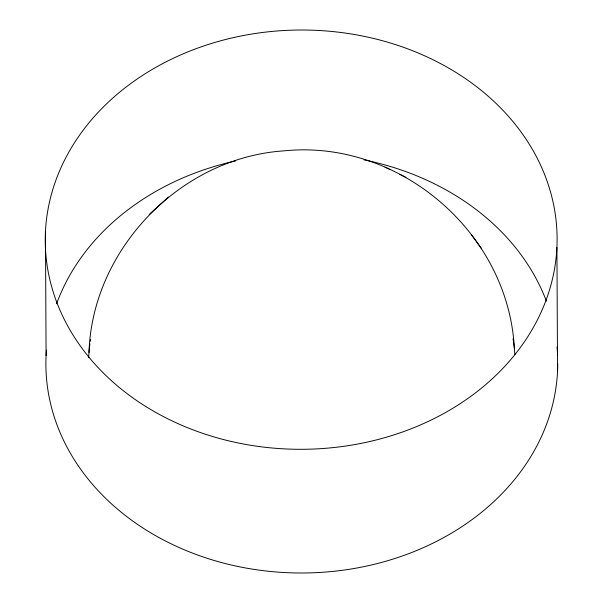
<?xml version="1.0" encoding="UTF-8"?>
<svg xmlns="http://www.w3.org/2000/svg" width="603" height="603" viewBox="0 0 603 603"><rect width="100%" height="100%" fill="white"/><g stroke="black" fill="none" stroke-linecap="round" stroke-linejoin="round"><path stroke-width="0.9" d="M88.988 352.484C92.267 249.024 180.659 157.669 283.945 150.863C399.103 138.992 508.314 232.607 514.329 348.097M168.41 197.045L149.16 214.495M384.94 167.076L390.058 169.586M399.872 174.365L405.894 177.32M471.245 234.552L481.556 248.594M556.908 247.479A255.936 209.648 -0.3 0 1 164.566 417.178A255.936 209.648 -0.3 0 1 182.053 54.308A255.936 209.648 -0.3 0 1 556.908 247.479L557.556 371.177M45.444 231.823L46.092 355.521M88.679 357.496A213.281 174.704 -0.3 0 1 89.907 343.989M90.322 341.223A213.281 174.704 -0.3 0 1 90.623 339.376M513.047 338.796A213.281 174.704 -0.3 0 1 514.849 354.534M557.752 363.752A255.936 209.648 -0.3 0 1 292.915 572.888A255.936 209.648 -0.3 0 1 46.439 350.049M56.592 303.791A255.936 209.648 -0.3 0 1 235.69 160.933M363.963 159.863A255.936 209.648 -0.3 0 1 546.408 301.191M557.021 347.034A255.936 209.648 -0.3 0 1 557.594 355.393"/></g></svg>
